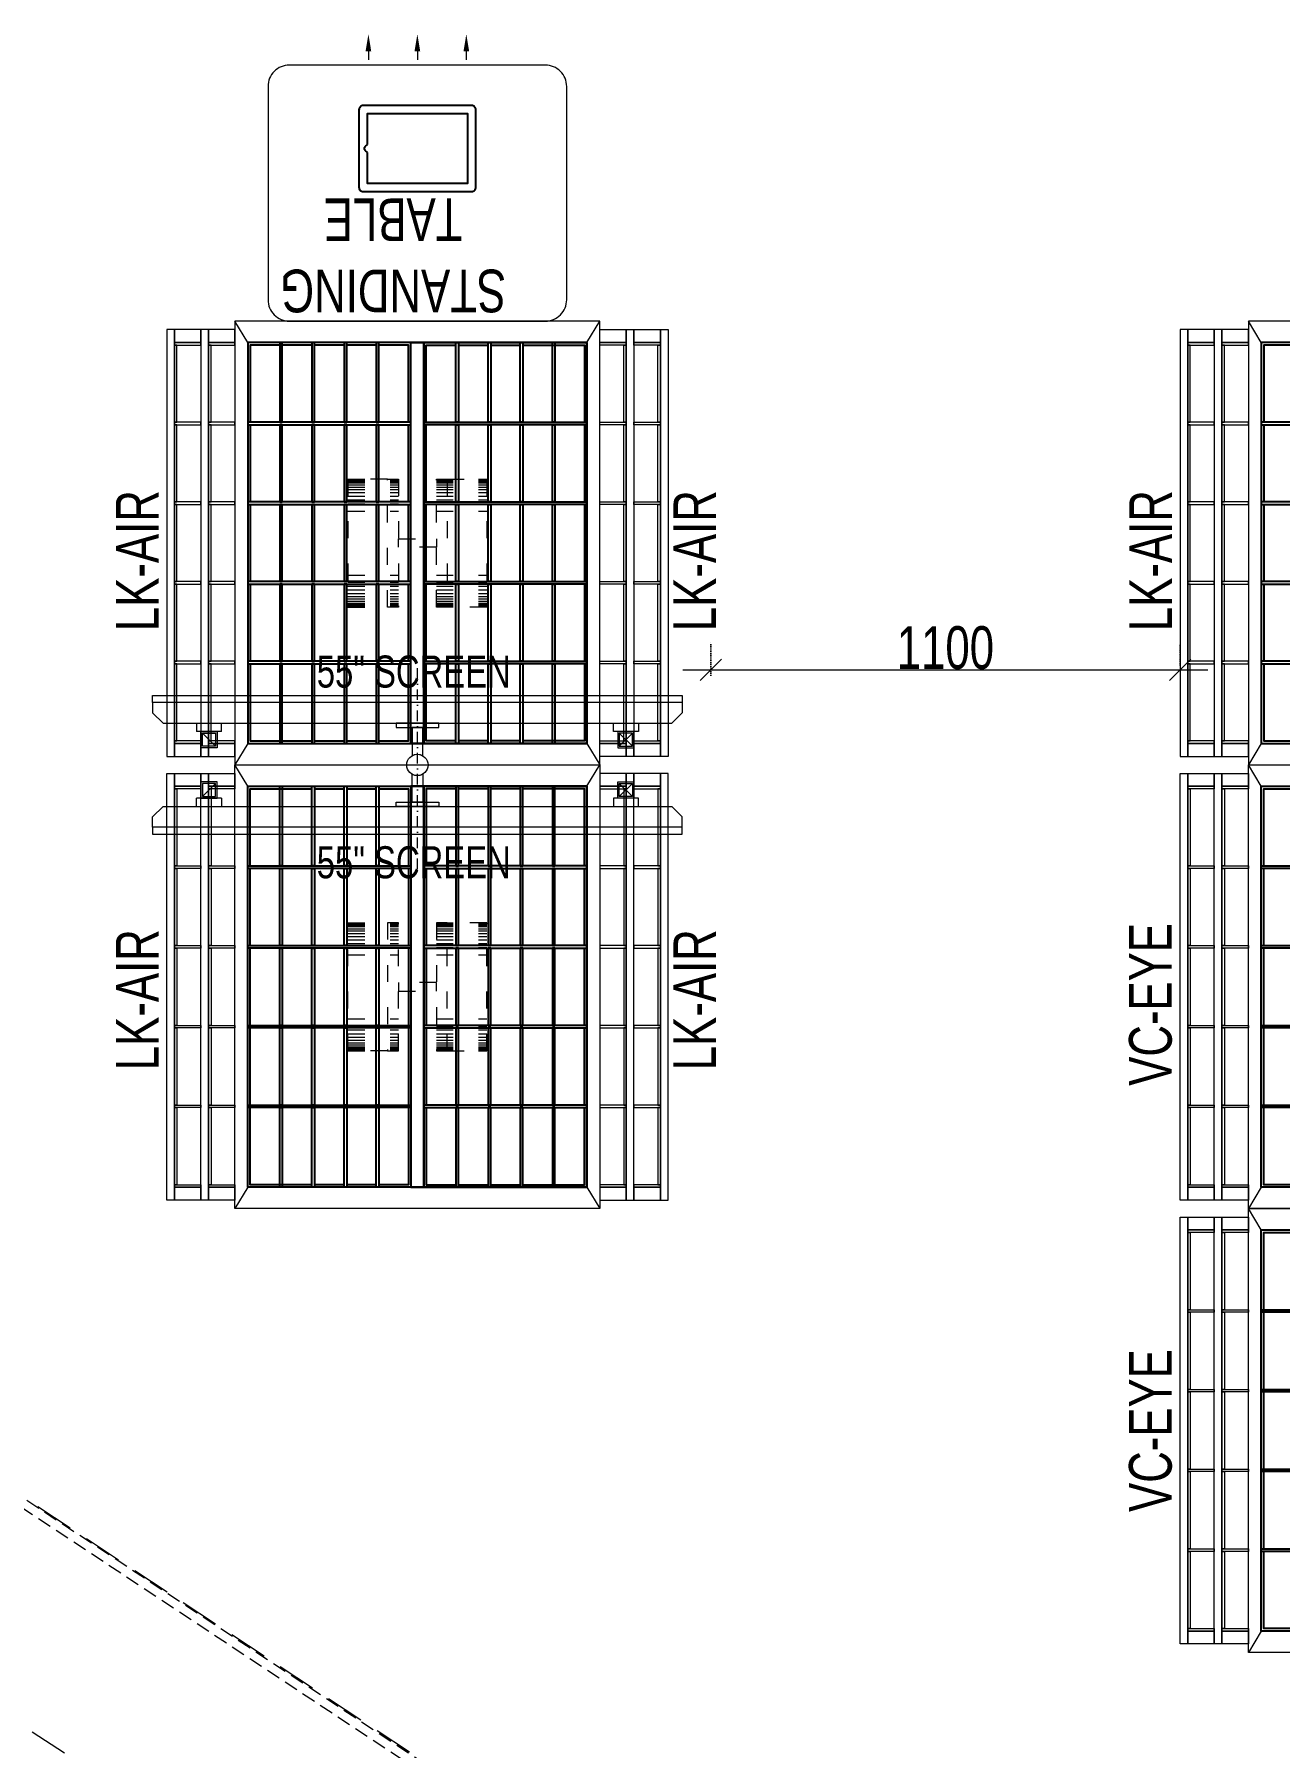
# Model space of a CAD drawing. Header units: feet. Extents: x 3021548 to 3033382, y -5395028 to -5381947.
# Drawn here: x 3025360 to 3028278, y -5389178 to -5385163 of the extents above; entities that cross this region are included whole.
import ezdxf

# ---------------------------------------------------------------- set-up
doc = ezdxf.new("R2010")
doc.units = ezdxf.units.FT
doc.header["$LTSCALE"] = 33
doc.header["$MEASUREMENT"] = 0
doc.header["$PDMODE"] = 35
doc.header["$PDSIZE"] = 300
for name, pattern in [('a_p6_plan_L18$0$HIDDEN', [0.375, 0.25, -0.125]), ('ACAD_ISO03W100', [30, 12, -18]), ('DASHDOT2', [0.5, 0.25, -0.125, 0, -0.125]), ('DOT2', [0.125, 0, -0.125]), ('HIDDENX2', [0.75, 0.5, -0.25])]:
    doc.linetypes.add(name, pattern=pattern)
for name, color, linetype, lineweight in [('A-shutter', 8, 'Continuous', 18), ('LENS-DIM', 252, 'Continuous', 5), ('LENS-TEXT', 31, 'Continuous', 5), ('LK-EQPMT', 3, 'Continuous', 18), ('LK-FF&E FLOOR', 1, 'Continuous', 9), ('LK-IT', 3, 'Continuous', 18), ('LN-ELEVATION-1', 81, 'Continuous', 25), ('LN-ELEVATION-2', 103, 'Continuous', 20), ('LN-ELEVATION-3', 125, 'Continuous', 18), ('LN-ELEVATION-4', 145, 'Continuous', 13), ('LN-ELEVATION-5', 167, 'Continuous', 5), ('PLANO-TXT', 252, 'Continuous', 5), ('rolling shutter', 1, 'Continuous', 5)]:
    doc.layers.add(name, color=color, linetype=linetype, lineweight=lineweight)
doc.layers.add('beam', color=5, linetype='Continuous')
doc.styles.add('LK TXT', font='GILC____.TTF', dxfattribs={"height": 100})
doc.styles.get("Standard").update_dxf_attribs({"font": 'GILC____.TTF'})
doc.dimstyles.new('100MM', dxfattribs={"dimtxt": 100, "dimasz": 50, "dimexe": 65, "dimexo": 65, "dimtad": 1, "dimdec": 0, "dimtxsty": 'Standard', "dimblk": 'OBLIQUE', "dimcen": 2.5, "dimdle": 65, "dimclrd": 256, "dimclre": 256, "dimclrt": 1, "dimadec": 0, "dimazin": 0, "dimtfac": 1, "dimtdec": 0, "dimtmove": 1, "dimatfit": 3, "dimfxl": 1, "dimlwd": -1, "dimlwe": -1, "dimarcsym": 0})

# ---------------------------------------------------------------- blocks, each defined once
blk = doc.blocks.new('*U49')
at = {"layer": 'A-shutter', "color": 5, "ltscale": 10}
for points in [[(41039849, -1561539.2), (41039849, -1561544.2), (41039804, -1561544.2), (41039804, -1561564.2), (41039849, -1561564.2), (41039849, -1561569.2), (41039799, -1561569.2), (41039799, -1561539.2)], [(41044151.8, -1561539.2), (41044151.8, -1561544.2), (41044196.8, -1561544.2), (41044196.8, -1561564.2), (41044151.8, -1561564.2), (41044151.8, -1561569.2), (41044201.8, -1561569.2), (41044201.8, -1561539.2)]]:
    blk.add_lwpolyline(points, close=True, dxfattribs=at)
at = {"layer": 'A-shutter', "color": 5, "linetype": 'HIDDENX2', "ltscale": 2}
blk.add_lwpolyline([(41039804, -1561544.2), (41039804, -1561564.2), (41044196.8, -1561564.2), (41044196.8, -1561544.2)], close=True, dxfattribs=at)
blk = doc.blocks.new('A$Cd7686a59')
at = {"layer": 'beam', "linetype": 'a_p6_plan_L18$0$HIDDEN', "lineweight": 5, "ltscale": 11}
blk.add_lwpolyline([(-7610.4, -3455.5), (989.6, -9139.3), (760.4, -9485.5), (-4252.3, -6207.7), (-7858.9, -3832.9)], close=True, dxfattribs=at)
at = {"layer": 'rolling shutter', "color": 2, "rotation": 326.4896770225825}
blk.add_blockref('*U49', (-33363969.1, 23956113.8), dxfattribs=at)
blk = doc.blocks.new('ffgd')
at = {"layer": 'LN-ELEVATION-4', "linetype": 'ACAD_ISO03W100', "ltscale": 0.1}
blk.add_lwpolyline([(0, 47.3), (0, -41.5), (-20, -41.5), (-20, 47.3)], close=True, dxfattribs=at)
at = {"layer": 'LN-ELEVATION-5', "linetype": 'ACAD_ISO03W100', "ltscale": 0.1}
for p, q in [((-159.9, 165.7), (-159.9, 47.3)), ((-159.7, 165.7), (-159.7, 47.3)), ((-159.4, 165.7), (-159.4, 47.3)), ((-159, 165.7), (-159, 47.3)), ((-158.5, 165.7), (-158.5, 47.3)), ((-157.9, 165.7), (-157.9, 47.3)), ((-157.1, 165.7), (-157.1, 47.3)), ((-156.1, 165.7), (-156.1, 47.3)), ((-154.1, 165.7), (-154.1, 47.3)), ((-151.1, 165.7), (-151.1, 47.3)), ((-146.1, 165.7), (-146.1, 47.3)), ((-141.1, 165.7), (-141.1, 47.3)), ((-135.1, 165.7), (-135.1, 47.3)), ((-128.1, 165.7), (-128.1, 47.3)), ((-120.1, 165.7), (-120.1, 47.3)), ((-111.1, 165.7), (-111.1, 47.3)), ((-102.1, 165.7), (-102.1, 47.3)), ((-85, 165.7), (-85, 47.3)), ((65, 165.7), (65, 47.3)), ((82.1, 165.7), (82.1, 47.3)), ((91.1, 165.7), (91.1, 47.3)), ((100.1, 165.7), (100.1, 47.3)), ((108.1, 165.7), (108.1, 47.3)), ((115.1, 165.7), (115.1, 47.3)), ((121.1, 165.7), (121.1, 47.3)), ((126.1, 165.7), (126.1, 47.3)), ((131.1, 165.7), (131.1, 47.3)), ((134.1, 165.7), (134.1, 47.3)), ((136.1, 165.7), (136.1, 47.3)), ((137.1, 165.7), (137.1, 47.3)), ((137.9, 165.7), (137.9, 47.3)), ((138.5, 165.7), (138.5, 47.3)), ((139, 165.7), (139, 47.3)), ((139.4, 165.7), (139.4, 47.3)), ((139.7, 165.7), (139.7, 47.3)), ((139.9, 165.7), (139.9, 47.3)), ((-159.9, -41.5), (-159.9, -159.9)), ((-159.7, -41.5), (-159.7, -159.9)), ((-159.4, -41.5), (-159.4, -159.9)), ((-159, -41.5), (-159, -159.9)), ((-158.5, -41.5), (-158.5, -159.9)), ((-157.9, -41.5), (-157.9, -159.9)), ((-157.1, -41.5), (-157.1, -159.9)), ((-156.1, -41.5), (-156.1, -159.9)), ((-154.1, -41.5), (-154.1, -159.9)), ((-151.1, -41.5), (-151.1, -159.9)), ((-146.1, -41.5), (-146.1, -159.9)), ((-141.1, -41.5), (-141.1, -159.9)), ((-135.1, -41.5), (-135.1, -159.9)), ((-128.1, -41.5), (-128.1, -159.9)), ((-120.1, -41.5), (-120.1, -159.9)), ((-111.1, -41.5), (-111.1, -159.9)), ((-102.1, -41.5), (-102.1, -159.9)), ((-85, -41.5), (-85, -159.9)), ((65, -41.5), (65, -159.9)), ((82.1, -41.5), (82.1, -159.9)), ((91.1, -41.5), (91.1, -159.9)), ((100.1, -41.5), (100.1, -159.9)), ((108.1, -41.5), (108.1, -159.9)), ((115.1, -41.5), (115.1, -159.9)), ((121.1, -41.5), (121.1, -159.9)), ((126.1, -41.5), (126.1, -159.9)), ((131.1, -41.5), (131.1, -159.9)), ((134.1, -41.5), (134.1, -159.9)), ((136.1, -41.5), (136.1, -159.9)), ((137.1, -41.5), (137.1, -159.9)), ((137.9, -41.5), (137.9, -159.9)), ((138.5, -41.5), (138.5, -159.9)), ((139, -41.5), (139, -159.9)), ((139.4, -41.5), (139.4, -159.9)), ((139.7, -41.5), (139.7, -159.9)), ((139.9, -41.5), (139.9, -159.9))]:
    blk.add_line(p, q, dxfattribs=at)
for points in [[(140, 73), (140, 165.7), (-160, 165.7), (-160, 73)], [(140, -67.1), (140, -159.9), (-160, -159.9), (-160, -67.1)]]:
    blk.add_lwpolyline(points, dxfattribs=at)
for points in [[(140, 73), (140, 47.3), (-160, 47.3), (-160, 73)], [(140, -41.5), (140, -67.1), (-160, -67.1), (-160, -41.5)]]:
    blk.add_lwpolyline(points, close=True, dxfattribs=at)
blk = doc.blocks.new('EURO 1040 x 1175')
at = {"layer": 'LN-ELEVATION-1'}
for points in [[(-470, -327.4), (470, -327.4), (470, 467.6), (-470, 467.6)], [(-470, 85.1), (470, 85.1), (470, 467.6), (-470, 467.6)], [(-283.2, 85.1), (-277.2, 85.1), (-277.2, 467.6), (-283.2, 467.6)], [(-96.4, 85.1), (-90.4, 85.1), (-90.4, 467.6), (-96.4, 467.6)], [(90.4, 85.1), (96.4, 85.1), (96.4, 467.6), (90.4, 467.6)], [(277.2, 85.1), (283.2, 85.1), (283.2, 467.6), (277.2, 467.6)], [(-470, 386.6), (-283.2, 386.6), (-283.2, 392.6), (-470, 392.6)], [(-277.2, 386.6), (-96.4, 386.6), (-96.4, 392.6), (-277.2, 392.6)], [(-90.4, 386.6), (90.4, 386.6), (90.4, 392.6), (-90.4, 392.6)], [(96.4, 386.6), (277.2, 386.6), (277.2, 392.6), (96.4, 392.6)], [(283.2, 386.6), (470, 386.6), (470, 392.6), (283.2, 392.6)], [(-470, 311.2), (-283.2, 311.2), (-283.2, 317.2), (-470, 317.2)], [(-277.2, 311.2), (-96.4, 311.2), (-96.4, 317.2), (-277.2, 317.2)], [(-90.4, 311.2), (90.4, 311.2), (90.4, 317.2), (-90.4, 317.2)], [(96.4, 311.2), (277.2, 311.2), (277.2, 317.2), (96.4, 317.2)], [(283.2, 311.2), (470, 311.2), (470, 317.2), (283.2, 317.2)], [(-470, 235.8), (-283.2, 235.8), (-283.2, 241.8), (-470, 241.8)], [(-277.2, 235.8), (-96.4, 235.8), (-96.4, 241.8), (-277.2, 241.8)], [(-90.4, 235.8), (90.4, 235.8), (90.4, 241.8), (-90.4, 241.8)], [(96.4, 235.8), (277.2, 235.8), (277.2, 241.8), (96.4, 241.8)], [(283.2, 235.8), (470, 235.8), (470, 241.8), (283.2, 241.8)], [(-470, 160.4), (-283.2, 160.4), (-283.2, 166.4), (-470, 166.4)], [(-277.2, 160.4), (-96.4, 160.4), (-96.4, 166.4), (-277.2, 166.4)], [(-90.4, 160.4), (90.4, 160.4), (90.4, 166.4), (-90.4, 166.4)], [(96.4, 160.4), (277.2, 160.4), (277.2, 166.4), (96.4, 166.4)], [(283.2, 160.4), (470, 160.4), (470, 166.4), (283.2, 166.4)], [(-470, 85.1), (470, 85.1), (470, 55.1), (-470, 55.1)], [(-470, 55.1), (470, 55.1), (470, -327.4), (-470, -327.4)], [(-283.2, 55.1), (-277.2, 55.1), (-277.2, -327.4), (-283.2, -327.4)], [(-96.4, 55.1), (-90.4, 55.1), (-90.4, -327.4), (-96.4, -327.4)], [(90.4, 55.1), (96.4, 55.1), (96.4, -327.4), (90.4, -327.4)], [(277.2, 55.1), (283.2, 55.1), (283.2, -327.4), (277.2, -327.4)], [(-470, -20.3), (-283.2, -20.3), (-283.2, -26.3), (-470, -26.3)], [(-277.2, -20.3), (-96.4, -20.3), (-96.4, -26.3), (-277.2, -26.3)], [(-90.4, -20.3), (90.4, -20.3), (90.4, -26.3), (-90.4, -26.3)], [(96.4, -20.3), (277.2, -20.3), (277.2, -26.3), (96.4, -26.3)], [(283.2, -20.3), (470, -20.3), (470, -26.3), (283.2, -26.3)], [(-470, -95.7), (-283.2, -95.7), (-283.2, -101.7), (-470, -101.7)], [(-277.2, -95.7), (-96.4, -95.7), (-96.4, -101.7), (-277.2, -101.7)], [(-90.4, -95.7), (90.4, -95.7), (90.4, -101.7), (-90.4, -101.7)], [(96.4, -95.7), (277.2, -95.7), (277.2, -101.7), (96.4, -101.7)], [(283.2, -95.7), (470, -95.7), (470, -101.7), (283.2, -101.7)], [(-470, -171.1), (-283.2, -171.1), (-283.2, -177.1), (-470, -177.1)], [(-277.2, -171.1), (-96.4, -171.1), (-96.4, -177.1), (-277.2, -177.1)], [(-90.4, -171.1), (90.4, -171.1), (90.4, -177.1), (-90.4, -177.1)], [(96.4, -171.1), (277.2, -171.1), (277.2, -177.1), (96.4, -177.1)], [(283.2, -171.1), (470, -171.1), (470, -177.1), (283.2, -177.1)], [(-470, -246.4), (-283.2, -246.4), (-283.2, -252.4), (-470, -252.4)], [(-277.2, -246.4), (-96.4, -246.4), (-96.4, -252.4), (-277.2, -252.4)], [(-90.4, -246.4), (90.4, -246.4), (90.4, -252.4), (-90.4, -252.4)], [(96.4, -246.4), (277.2, -246.4), (277.2, -252.4), (96.4, -252.4)], [(283.2, -246.4), (470, -246.4), (470, -252.4), (283.2, -252.4)]]:
    blk.add_lwpolyline(points, close=True, dxfattribs=at)
for points in [[(-283.2, 461.6), (-464, 461.6), (-464, 317.2)], [(-96.4, 461.6), (-277.2, 461.6)], [(90.4, 461.6), (-90.4, 461.6)], [(277.2, 461.6), (96.4, 461.6)], [(464, 317.2), (464, 461.6), (283.2, 461.6)], [(-464, 311.2), (-464, 241.8)], [(464, 241.8), (464, 311.2)], [(-464, 235.8), (-464, 166.4)], [(464, 166.4), (464, 235.8)], [(-464, 160.4), (-464, 91.1), (-283.2, 91.1)], [(283.2, 91.1), (464, 91.1), (464, 160.4)], [(-277.2, 91.1), (-96.4, 91.1)], [(-90.4, 91.1), (90.4, 91.1)], [(96.4, 91.1), (277.2, 91.1)], [(-464, -20.3), (-464, 49.1), (-283.2, 49.1)], [(-277.2, 49.1), (-96.4, 49.1)], [(-90.4, 49.1), (90.4, 49.1)], [(96.4, 49.1), (277.2, 49.1)], [(283.2, 49.1), (464, 49.1), (464, -20.3)], [(-464, -95.7), (-464, -26.3)], [(464, -26.3), (464, -95.7)], [(-464, -171.1), (-464, -101.7)], [(464, -101.7), (464, -171.1)], [(-283.2, -321.4), (-464, -321.4), (-464, -177.1)], [(464, -177.1), (464, -321.4), (283.2, -321.4)], [(-96.4, -321.4), (-277.2, -321.4)], [(90.4, -321.4), (-90.4, -321.4)], [(277.2, -321.4), (96.4, -321.4)]]:
    blk.add_lwpolyline(points, dxfattribs=at)
at = {"layer": 'LN-ELEVATION-2'}
blk.add_lwpolyline([(-520, -357.4), (520, -357.4), (520, 497.6), (-520, 497.6)], close=True, dxfattribs=at)
for points in [[(-470, 467.6), (-520, 497.6)], [(470, 467.6), (520, 497.6)], [(-470, -327.4), (-520, -357.4)], [(470, -327.4), (520, -357.4)]]:
    blk.add_lwpolyline(points, dxfattribs=at)
at = {"layer": 'LN-ELEVATION-3'}
for points in [[(-500, 559.6), (500, 559.6), (500, 577.6), (-500, 577.6)], [(-500, 497.6), (-470, 497.6), (-470, 559.6), (-500, 559.6)], [(470, 497.6), (500, 497.6), (500, 559.6), (470, 559.6)], [(-500, -357.4), (-470, -357.4), (-470, -419.4), (-500, -419.4)], [(470, -357.4), (500, -357.4), (500, -419.4), (470, -419.4)], [(-500, -419.4), (500, -419.4), (500, -437.4), (-500, -437.4)]]:
    blk.add_lwpolyline(points, close=True, dxfattribs=at)
at = {"layer": 'LN-ELEVATION-4'}
for points in [[(-500, 639.6), (500, 639.6), (500, 657.6), (-500, 657.6)], [(-500, 577.6), (-470, 577.6), (-470, 639.6), (-500, 639.6)], [(470, 577.6), (500, 577.6), (500, 639.6), (470, 639.6)], [(-470, 497.6), (-464, 497.6), (-464, 559.6), (-470, 559.6)], [(-464, 553.6), (-283.2, 553.6), (-283.2, 559.6), (-464, 559.6)], [(-283.2, 497.6), (-277.2, 497.6), (-277.2, 559.6), (-283.2, 559.6)], [(-277.2, 553.6), (-96.4, 553.6), (-96.4, 559.6), (-277.2, 559.6)], [(-96.4, 497.6), (-90.4, 497.6), (-90.4, 559.6), (-96.4, 559.6)], [(-90.4, 553.6), (90.4, 553.6), (90.4, 559.6), (-90.4, 559.6)], [(90.4, 497.6), (96.4, 497.6), (96.4, 559.6), (90.4, 559.6)], [(96.4, 553.6), (277.2, 553.6), (277.2, 559.6), (96.4, 559.6)], [(277.2, 497.6), (283.2, 497.6), (283.2, 559.6), (277.2, 559.6)], [(283.2, 553.6), (464, 553.6), (464, 559.6), (283.2, 559.6)], [(464, 497.6), (470, 497.6), (470, 559.6), (464, 559.6)], [(-470, -357.4), (-464, -357.4), (-464, -419.4), (-470, -419.4)], [(-283.2, -357.4), (-277.2, -357.4), (-277.2, -419.4), (-283.2, -419.4)], [(-96.4, -357.4), (-90.4, -357.4), (-90.4, -419.4), (-96.4, -419.4)], [(90.4, -357.4), (96.4, -357.4), (96.4, -419.4), (90.4, -419.4)], [(277.2, -357.4), (283.2, -357.4), (283.2, -419.4), (277.2, -419.4)], [(464, -357.4), (470, -357.4), (470, -419.4), (464, -419.4)], [(-500, -437.4), (-470, -437.4), (-470, -499.4), (-500, -499.4)], [(-464, -413.4), (-283.2, -413.4), (-283.2, -419.4), (-464, -419.4)], [(-277.2, -413.4), (-96.4, -413.4), (-96.4, -419.4), (-277.2, -419.4)], [(-90.4, -413.4), (90.4, -413.4), (90.4, -419.4), (-90.4, -419.4)], [(96.4, -413.4), (277.2, -413.4), (277.2, -419.4), (96.4, -419.4)], [(283.2, -413.4), (464, -413.4), (464, -419.4), (283.2, -419.4)], [(470, -437.4), (500, -437.4), (500, -499.4), (470, -499.4)], [(-500, -499.4), (500, -499.4), (500, -517.4), (-500, -517.4)]]:
    blk.add_lwpolyline(points, close=True, dxfattribs=at)
at = {"layer": 'LN-ELEVATION-5'}
for points in [[(-470, 577.6), (-464, 577.6), (-464, 639.6), (-470, 639.6)], [(-464, 633.6), (-283.2, 633.6), (-283.2, 639.6), (-464, 639.6)], [(-283.2, 577.6), (-277.2, 577.6), (-277.2, 639.6), (-283.2, 639.6)], [(-277.2, 633.6), (-96.4, 633.6), (-96.4, 639.6), (-277.2, 639.6)], [(-96.4, 577.6), (-90.4, 577.6), (-90.4, 639.6), (-96.4, 639.6)], [(-90.4, 633.6), (90.4, 633.6), (90.4, 639.6), (-90.4, 639.6)], [(90.4, 577.6), (96.4, 577.6), (96.4, 639.6), (90.4, 639.6)], [(96.4, 633.6), (277.2, 633.6), (277.2, 639.6), (96.4, 639.6)], [(277.2, 577.6), (283.2, 577.6), (283.2, 639.6), (277.2, 639.6)], [(283.2, 633.6), (464, 633.6), (464, 639.6), (283.2, 639.6)], [(464, 577.6), (470, 577.6), (470, 639.6), (464, 639.6)], [(-470, -437.4), (-464, -437.4), (-464, -499.4), (-470, -499.4)], [(-283.2, -437.4), (-277.2, -437.4), (-277.2, -499.4), (-283.2, -499.4)], [(-96.4, -437.4), (-90.4, -437.4), (-90.4, -499.4), (-96.4, -499.4)], [(90.4, -437.4), (96.4, -437.4), (96.4, -499.4), (90.4, -499.4)], [(277.2, -437.4), (283.2, -437.4), (283.2, -499.4), (277.2, -499.4)], [(464, -437.4), (470, -437.4), (470, -499.4), (464, -499.4)], [(-464, -493.4), (-283.2, -493.4), (-283.2, -499.4), (-464, -499.4)], [(-277.2, -493.4), (-96.4, -493.4), (-96.4, -499.4), (-277.2, -499.4)], [(-90.4, -493.4), (90.4, -493.4), (90.4, -499.4), (-90.4, -499.4)], [(96.4, -493.4), (277.2, -493.4), (277.2, -499.4), (96.4, -499.4)], [(283.2, -493.4), (464, -493.4), (464, -499.4), (283.2, -499.4)]]:
    blk.add_lwpolyline(points, close=True, dxfattribs=at)
at = {"layer": 'LENS-DIM'}
blk.add_blockref('ffgd', (10, 67.1), dxfattribs=at)
blk = doc.blocks.new('Standing Table 700X600')
at = {"layer": 'LN-ELEVATION-1', "linetype": 'ByBlock', "lineweight": -2}
for p, q in [((-114.7, -32.3), (-114.7, -12)), ((0, -32.3), (0, -12)), ((114.7, -32.3), (114.7, -12))]:
    blk.add_line(p, q, dxfattribs=at)
at = {"layer": 'LN-ELEVATION-1'}
for points in [[(-127.2, 94.5), (126.8, 94.5, 0.414214), (136.8, 104.5), (136.8, 286.5, 0.414214), (126.8, 296.5), (-127.2, 296.5, 0.414214), (-137.2, 286.5), (-137.2, 104.5, 0.414214)], [(117.2, 186), (117.2, 113.5), (-117.8, 113.5), (-117.8, 277.5), (117.2, 277.5), (117.2, 205, 0.327538), (118.6, 203.1, -0.733799), (118.6, 187.9, 0.327538)]]:
    blk.add_lwpolyline(points, format="xyb", close=True, dxfattribs=at)
at = {"layer": 'LN-ELEVATION-1', "linetype": 'ByBlock', "lineweight": -2}
for points in [[(-108.1, -32.3), (-121.4, -32.3), (-114.7, -72.3)], [(6.7, -32.3), (-6.7, -32.3), (0, -72.3)], [(121.4, -32.3), (108.1, -32.3), (114.7, -72.3)]]:
    blk.add_solid(points, dxfattribs=at)
at = {"layer": 'LN-ELEVATION-2'}
blk.add_lwpolyline([(-300, 0), (300, 0, 0.414214), (350, 50), (350, 550, 0.414214), (300, 600), (-300, 600, 0.414214), (-350, 550), (-350, 50, 0.414214)], format="xyb", close=True, dxfattribs=at)
at = {"layer": 'LENS-TEXT', "color": 7, "linetype": 'Continuous', "ltscale": 3, "insert": (56.8, 445.9), "char_height": 100, "width": 783.964, "attachment_point": 5, "style": 'LK TXT'}
blk.add_mtext('STANDING TABLE', dxfattribs=at)
blk = doc.blocks.new('_Oblique')
at = {"color": 0, "lineweight": -2}
blk.add_line((-0.5, -0.5), (0.5, 0.5), dxfattribs=at)
blk = doc.blocks.new('*D55')
at = {"layer": 'Defpoints', "color": 0}
for p in [(3028044.9, -5386652.2), (3028044.9, -5386705.5), (3026944.9, -5386729.2)]:
    blk.add_point(p, dxfattribs=at)
at = {"layer": 'LENS-DIM', "linetype": 'DOT2'}
for p, q in [((3026944.9, -5386664.2), (3026944.9, -5386587.2)), ((3028044.9, -5386640.5), (3028044.9, -5386587.2))]:
    blk.add_line(p, q, dxfattribs=at)
at = {"layer": 'LENS-DIM'}
blk.add_line((3026879.9, -5386652.2), (3028109.9, -5386652.2), dxfattribs=at)
at = {"layer": 'LENS-DIM', "xscale": 50, "yscale": 50, "zscale": 50, "rotation": 180}
blk.add_blockref('_Oblique', (3026944.9, -5386652.2), dxfattribs=at)
at = {"layer": 'LENS-DIM', "xscale": 50, "yscale": 50, "zscale": 50}
blk.add_blockref('_Oblique', (3028044.9, -5386652.2), dxfattribs=at)
at = {"layer": 'LENS-DIM', "color": 1, "insert": (3027494.9, -5386600.5), "char_height": 100, "attachment_point": 5}
blk.add_mtext('1100', dxfattribs=at)
blk = doc.blocks.new('55INCH')
at = {"layer": 'LK-EQPMT', "ltscale": 12}
for p, q in [((2111558.8, 1135690.5), (2111583.2, 1135690.5)), ((2111583.2, 1135690.5), (2111607.7, 1135666)), ((2111607.7, 1134473.9), (2111607.7, 1135666)), ((2111607.7, 1135587.9), (2111627.2, 1135587.9)), ((2111627.2, 1135587.9), (2111627.2, 1135529.3)), ((2111627.2, 1135529.3), (2111607.7, 1135529.3)), ((2111627.2, 1134610.6), (2111607.7, 1134610.6)), ((2111627.2, 1134610.6), (2111627.2, 1134552)), ((2111607.7, 1134552), (2111627.2, 1134552)), ((2111558.8, 1134449.5), (2111583.2, 1134449.5)), ((2111583.2, 1134449.5), (2111607.7, 1134473.9))]:
    blk.add_line(p, q, dxfattribs=at)
at = {"layer": 'LK-EQPMT'}
for p, q in [((2111661.6, 1135543.3), (2111631, 1135573.9)), ((2111661.6, 1135573.9), (2111631, 1135543.3)), ((2111661.6, 1134597.1), (2111631, 1134566.5))]:
    blk.add_line(p, q, dxfattribs=at)
at = {"layer": 'LK-EQPMT', "ltscale": 12}
blk.add_lwpolyline([(2111542.6, 1135690.5), (2111558.8, 1135690.5), (2111558.8, 1134449.5), (2111542.6, 1134449.5)], close=True, dxfattribs=at)
at = {"layer": 'LK-EQPMT'}
for points in [[(2111627.2, 1135577.7), (2111627.2, 1135539.5), (2111665.4, 1135539.5), (2111665.4, 1135577.7)], [(2111631, 1135573.9), (2111631, 1135543.3), (2111661.6, 1135543.3), (2111661.6, 1135573.9)], [(2111627.2, 1134562.7), (2111627.2, 1134600.9), (2111665.4, 1134600.9), (2111665.4, 1134562.7)], [(2111631, 1134566.5), (2111631, 1134597.1), (2111661.6, 1134597.1), (2111661.6, 1134566.5)]]:
    blk.add_lwpolyline(points, close=True, dxfattribs=at)

msp = doc.modelspace()

# ---------------------------------------------------------------- linework, layer by layer
at = {"layer": 'LK-IT', "color": 1, "linetype": 'DASHDOT2', "ltscale": 3}
msp.add_line((3026257.4, -5387119.3), (3026257.4, -5386630.3), dxfattribs=at)
at = {"layer": 'LK-IT'}
for points in [[(3026307.4, -5386777.4), (3026207.4, -5386777.4), (3026207.4, -5386787.4), (3026307.4, -5386787.4)], [(3026307.4, -5386972.2), (3026207.4, -5386972.2), (3026207.4, -5386962.2), (3026307.4, -5386962.2)]]:
    msp.add_lwpolyline(points, close=True, dxfattribs=at)
for points in [[(3026269.9, -5386853.2), (3026269.9, -5386787.4), (3026244.9, -5386787.4), (3026244.9, -5386853.2, -0.267949), (3026269.9, -5386853.2, 1)], [(3026269.9, -5386896.5), (3026269.9, -5386962.2), (3026244.9, -5386962.2), (3026244.9, -5386896.5, 0.267949), (3026269.9, -5386896.5, -1)]]:
    msp.add_lwpolyline(points, format="xyb", dxfattribs=at)
at = {"layer": 'LK-IT', "color": 1}
msp.add_circle((3026257.4, -5386874.8), 25, dxfattribs=at)

# ---------------------------------------------------------------- block references
at = {"layer": 'LENS-DIM', "color": 2}
msp.add_blockref('A$Cd7686a59', (3031502.1, -5384181.4), dxfattribs=at)
at = {"layer": 'LK-FF&E FLOOR'}
for name, p, rotation in [('Standing Table 700X600', (3026257.4, -5385234.8), 180), ('EURO 1040 x 1175', (3026327.5, -5386354.8), 90), ('EURO 1040 x 1175', (3028702.5, -5386354.8), 90)]:
    msp.add_blockref(name, p, dxfattribs=dict(at, rotation=rotation))
at = {"layer": 'LK-FF&E FLOOR', "xscale": -1, "rotation": 90}
for p in [(3026327.5, -5387394.8), (3028702.5, -5387394.8), (3028702.5, -5388434.8)]:
    msp.add_blockref('EURO 1040 x 1175', p, dxfattribs=at)
at = {"layer": 'LK-IT', "rotation": 270}
msp.add_blockref('55INCH', (1891187.4, -3275169.7), dxfattribs=at)
at = {"layer": 'LK-IT', "xscale": -1, "rotation": 270}
msp.add_blockref('55INCH', (1891187.4, -7498579.9), dxfattribs=at)

# ---------------------------------------------------------------- texts
at = {"layer": 'LENS-TEXT', "color": 0, "linetype": 'Continuous', "ltscale": 3, "char_height": 75, "width": 783.964, "attachment_point": 5, "style": 'LK TXT'}
for insert in [(3026248.9, -5386656.6), (3026248.9, -5387103.6)]:
    msp.add_mtext('\\pt225;55" SCREEN', dxfattribs=dict(at, insert=insert))
at = {"layer": 'PLANO-TXT', "linetype": 'Continuous', "ltscale": 3, "char_height": 100, "width": 244.677, "attachment_point": 5, "rotation": 90, "style": 'LK TXT'}
for s, insert in [('LK-AIR', (3025600.9, -5386396.1)), ('LK-AIR', (3026907.6, -5386396.1)), ('LK-AIR', (3027975.9, -5386396.1)), ('LK-AIR', (3025600.9, -5387425.1)), ('LK-AIR', (3026907.6, -5387425.1)), ('VC-EYE', (3027975.9, -5387436.1)), ('VC-EYE', (3027975.9, -5388434.9))]:
    msp.add_mtext(s, dxfattribs=dict(at, insert=insert))

# ---------------------------------------------------------------- dimensions: what is measured, and where the dimension line sits
at = {"layer": 'LENS-DIM', "color": 2}
dim = msp.add_linear_dim(base=(3028044.9, -5386652.2), p1=(3026944.9, -5386729.2), p2=(3028044.9, -5386705.5), dimstyle='100MM', dxfattribs=at)
dim.commit()
dim.dimension.update_dxf_attribs({"geometry": '*D55', "text_midpoint": (3027494.9, -5386600.5)})

doc.saveas('drawing.dxf')
